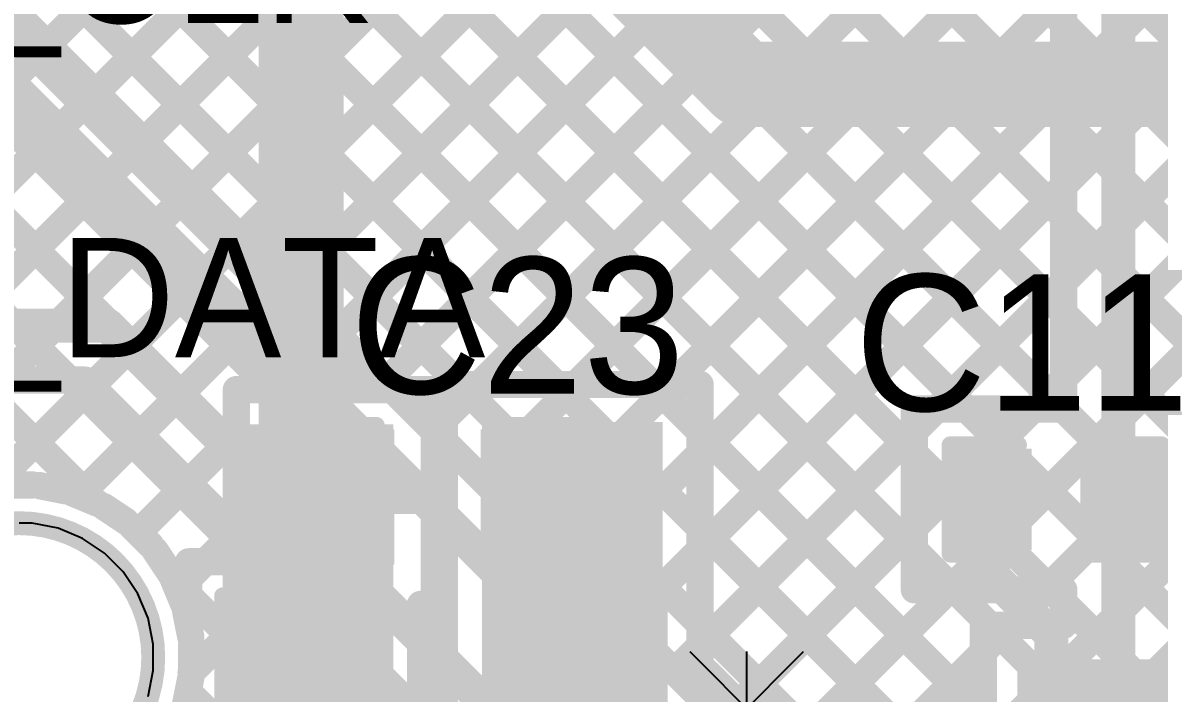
# Model space of a CAD drawing. Header units: millimetres. Extents: x 3.57 to 6.19, y 4.04 to 5.89.
# Drawn here: x 3.7863 to 4.1197, y 5.3004 to 5.4971 of the extents above; entities that cross this region are included whole.
import ezdxf

# ---------------------------------------------------------------- set-up
doc = ezdxf.new("R2010")
doc.units = ezdxf.units.MM
doc.header["$MEASUREMENT"] = 0
for name, color, linetype in [('BottomLayer', 5, 'Continuous'), ('Mechanical2', 216, 'Continuous'), ('MultiLayer', 9, 'Continuous'), ('TopLayer', 1, 'Continuous'), ('TopOverlay', 2, 'Continuous'), ('TopPaste', 8, 'Continuous'), ('TopSolder', 216, 'Continuous')]:
    doc.layers.add(name, color=color, linetype=linetype)

# ---------------------------------------------------------------- blocks, each defined once
blk = doc.blocks.new('48_LQFP_12')
at = {"layer": 'TopLayer'}
for points in [[(-0.19398, -0.09449), (-0.13689, -0.09449), (-0.19398, -0.08268), (-0.13689, -0.08268)], [(-0.19398, -0.11417), (-0.13689, -0.11417), (-0.19398, -0.10236), (-0.13689, -0.10236)]]:
    blk.add_solid(points, dxfattribs=at)
at = {"layer": 'TopPaste'}
for points in [[(-0.19398, -0.09449), (-0.13689, -0.09449), (-0.19398, -0.08268), (-0.13689, -0.08268)], [(-0.19398, -0.11417), (-0.13689, -0.11417), (-0.19398, -0.10236), (-0.13689, -0.10236)]]:
    blk.add_solid(points, dxfattribs=at)
at = {"layer": 'TopSolder'}
for points in [[(-0.19798, -0.0788), (-0.13289, -0.0788), (-0.19798, -0.05899), (-0.13289, -0.05899)], [(-0.19798, -0.09849), (-0.13289, -0.09849), (-0.19798, -0.07868), (-0.13289, -0.07868)], [(-0.19798, -0.11817), (-0.13289, -0.11817), (-0.19798, -0.09836), (-0.13289, -0.09836)]]:
    blk.add_solid(points, dxfattribs=at)
blk = doc.blocks.new('C__0603_64')
at = {"layer": 'TopLayer'}
for points in [[(-0.045, 0.0175), (-0.045, -0.0175), (-0.015, 0.0175), (-0.015, -0.0175)], [(0.015, 0.0175), (0.015, -0.0175), (0.045, 0.0175), (0.045, -0.0175)]]:
    blk.add_solid(points, dxfattribs=at)
at = {"layer": 'TopOverlay', "const_width": 0.005}
for points in [[(-0.049, 0.021), (-0.049, -0.021)], [(-0.018, 0.021), (-0.049, 0.021)], [(0.049, 0.021), (0.018, 0.021)], [(0.049, 0.021), (0.049, -0.021)], [(-0.018, -0.021), (-0.049, -0.021)], [(0.049, -0.021), (0.018, -0.021)]]:
    blk.add_lwpolyline(points, dxfattribs=at)
at = {"layer": 'TopOverlay', "const_width": 0.0025}
for points in [[(-0.05025, 0.021, 1), (-0.04775, 0.021, 1)], [(-0.05025, 0.021, 1), (-0.04775, 0.021, 1)], [(-0.01925, 0.021, 1), (-0.01675, 0.021, 1)], [(0.01675, 0.021, 1), (0.01925, 0.021, 1)], [(0.04775, 0.021, 1), (0.05025, 0.021, 1)], [(0.04775, 0.021, 1), (0.05025, 0.021, 1)], [(-0.05025, -0.021, 1), (-0.04775, -0.021, 1)], [(-0.05025, -0.021, 1), (-0.04775, -0.021, 1)], [(-0.01925, -0.021, 1), (-0.01675, -0.021, 1)], [(0.01675, -0.021, 1), (0.01925, -0.021, 1)], [(0.04775, -0.021, 1), (0.05025, -0.021, 1)], [(0.04775, -0.021, 1), (0.05025, -0.021, 1)]]:
    blk.add_lwpolyline(points, format="xyb", close=True, dxfattribs=at)
at = {"layer": 'TopPaste'}
for points in [[(-0.045, 0.0175), (-0.045, -0.0175), (-0.015, 0.0175), (-0.015, -0.0175)], [(0.015, 0.0175), (0.015, -0.0175), (0.045, 0.0175), (0.045, -0.0175)]]:
    blk.add_solid(points, dxfattribs=at)
at = {"layer": 'TopSolder'}
for points in [[(-0.04736, 0.01986), (-0.04736, -0.01986), (-0.01264, 0.01986), (-0.01264, -0.01986)], [(0.01264, 0.01986), (0.01264, -0.01986), (0.04736, 0.01986), (0.04736, -0.01986)]]:
    blk.add_solid(points, dxfattribs=at)
blk = doc.blocks.new('C__0805_65')
at = {"layer": 'TopLayer'}
for points in [[(-0.06, -0.03), (-0.02, -0.03), (-0.06, 0.03), (-0.02, 0.03)], [(0.02, -0.03), (0.06, -0.03), (0.02, 0.03), (0.06, 0.03)]]:
    blk.add_solid(points, dxfattribs=at)
at = {"layer": 'TopOverlay', "const_width": 0.005}
for points in [[(-0.064, 0.034), (-0.064, -0.034)], [(-0.024, 0.034), (-0.064, 0.034)], [(0.064, 0.034), (0.024, 0.034)], [(0.064, 0.034), (0.064, -0.034)], [(-0.024, -0.034), (-0.064, -0.034)], [(0.064, -0.034), (0.024, -0.034)]]:
    blk.add_lwpolyline(points, dxfattribs=at)
at = {"layer": 'TopOverlay', "const_width": 0.0025}
for points in [[(-0.06525, 0.034, 1), (-0.06275, 0.034, 1)], [(-0.06525, 0.034, 1), (-0.06275, 0.034, 1)], [(-0.02525, 0.034, 1), (-0.02275, 0.034, 1)], [(0.02275, 0.034, 1), (0.02525, 0.034, 1)], [(0.06275, 0.034, 1), (0.06525, 0.034, 1)], [(0.06275, 0.034, 1), (0.06525, 0.034, 1)], [(-0.06525, -0.034, 1), (-0.06275, -0.034, 1)], [(-0.06525, -0.034, 1), (-0.06275, -0.034, 1)], [(-0.02525, -0.034, 1), (-0.02275, -0.034, 1)], [(0.02275, -0.034, 1), (0.02525, -0.034, 1)], [(0.06275, -0.034, 1), (0.06525, -0.034, 1)], [(0.06275, -0.034, 1), (0.06525, -0.034, 1)]]:
    blk.add_lwpolyline(points, format="xyb", close=True, dxfattribs=at)
at = {"layer": 'TopPaste'}
for points in [[(-0.06, -0.03), (-0.02, -0.03), (-0.06, 0.03), (-0.02, 0.03)], [(0.02, -0.03), (0.06, -0.03), (0.02, 0.03), (0.06, 0.03)]]:
    blk.add_solid(points, dxfattribs=at)
at = {"layer": 'TopSolder'}
for points in [[(-0.06276, -0.03276), (-0.01724, -0.03276), (-0.06276, 0.03276), (-0.01724, 0.03276)], [(0.01724, -0.03276), (0.06276, -0.03276), (0.01724, 0.03276), (0.06276, 0.03276)]]:
    blk.add_solid(points, dxfattribs=at)
blk = doc.blocks.new('C__0402_76')
at = {"layer": 'TopLayer'}
for points in [[(-0.0095, -0.0125), (-0.0095, 0.0125), (-0.0275, -0.0125), (-0.0275, 0.0125)], [(0.0275, -0.0125), (0.0275, 0.0125), (0.0095, -0.0125), (0.0095, 0.0125)]]:
    blk.add_solid(points, dxfattribs=at)
at = {"layer": 'TopOverlay', "const_width": 0.005}
for points in [[(-0.011, 0.016), (-0.031, 0.016)], [(-0.031, 0.016), (-0.031, -0.016)], [(0.031, 0.016), (0.011, 0.016)], [(0.031, 0.016), (0.031, -0.016)], [(-0.011, -0.016), (-0.031, -0.016)], [(0.031, -0.016), (0.011, -0.016)]]:
    blk.add_lwpolyline(points, dxfattribs=at)
at = {"layer": 'TopOverlay', "const_width": 0.0025}
for points in [[(-0.03225, 0.016, 1), (-0.02975, 0.016, 1)], [(-0.03225, 0.016, 1), (-0.02975, 0.016, 1)], [(-0.01225, 0.016, 1), (-0.00975, 0.016, 1)], [(0.00975, 0.016, 1), (0.01225, 0.016, 1)], [(0.02975, 0.016, 1), (0.03225, 0.016, 1)], [(0.02975, 0.016, 1), (0.03225, 0.016, 1)], [(-0.03225, -0.016, 1), (-0.02975, -0.016, 1)], [(-0.03225, -0.016, 1), (-0.02975, -0.016, 1)], [(-0.01225, -0.016, 1), (-0.00975, -0.016, 1)], [(0.00975, -0.016, 1), (0.01225, -0.016, 1)], [(0.02975, -0.016, 1), (0.03225, -0.016, 1)], [(0.02975, -0.016, 1), (0.03225, -0.016, 1)]]:
    blk.add_lwpolyline(points, format="xyb", close=True, dxfattribs=at)
at = {"layer": 'TopPaste'}
for points in [[(-0.0095, -0.0125), (-0.0095, 0.0125), (-0.0275, -0.0125), (-0.0275, 0.0125)], [(0.0275, -0.0125), (0.0275, 0.0125), (0.0095, -0.0125), (0.0095, 0.0125)]]:
    blk.add_solid(points, dxfattribs=at)
at = {"layer": 'TopSolder'}
for points in [[(-0.00714, -0.01486), (-0.00714, 0.01486), (-0.02986, -0.01486), (-0.02986, 0.01486)], [(0.02986, -0.01486), (0.02986, 0.01486), (0.00714, -0.01486), (0.00714, 0.01486)]]:
    blk.add_solid(points, dxfattribs=at)

msp = doc.modelspace()

# ---------------------------------------------------------------- linework, layer by layer
at = {"layer": 'BottomLayer'}
for points, const_width in [([(3.69139, 5.72728), (4.16646, 5.25221)], 0.008), ([(3.79359, 5.49065), (4.03022, 5.72728)], 0.008), ([(3.80453, 5.72728), (4.25828, 5.27352)], 0.008), ([(3.80774, 5.47651), (4.0585, 5.72728)], 0.008), ([(3.82188, 5.46237), (4.08679, 5.72728)], 0.008), ([(3.83281, 5.72728), (4.27243, 5.28766)], 0.008), ([(3.83602, 5.44823), (4.11507, 5.72728)], 0.008), ([(3.85016, 5.43408), (4.14336, 5.72728)], 0.008), ([(3.86109, 5.72728), (4.28657, 5.3018)], 0.008), ([(3.86431, 5.41994), (4.17164, 5.72728)], 0.008), ([(3.87845, 5.4058), (4.19992, 5.72728)], 0.008), ([(3.88938, 5.72728), (4.30071, 5.31594)], 0.008), ([(3.89259, 5.39166), (4.22821, 5.72728)], 0.008), ([(3.90673, 5.37752), (4.25649, 5.72728)], 0.008), ([(3.92087, 5.36337), (4.28478, 5.72728)], 0.008), ([(3.93502, 5.34923), (4.31306, 5.72728)], 0.008), ([(3.94916, 5.33509), (4.34135, 5.72728)], 0.008), ([(3.9633, 5.32095), (4.36963, 5.72728)], 0.008), ([(3.97744, 5.3068), (4.39791, 5.72728)], 0.008), ([(3.99158, 5.29266), (4.4262, 5.72728)], 0.008), ([(4.04815, 5.23609), (4.53934, 5.72728)], 0.008), ([(3.67984, 5.71054), (4.14996, 5.24042)], 0.008), ([(3.67984, 5.68226), (4.1915, 5.1706)], 0.008), ([(3.66803, 5.66578), (4.1915, 5.14231)], 0.008), ([(3.67903, 5.62649), (4.1915, 5.11403)], 0.008), ([(3.86834, 5.60828), (3.99762, 5.479)], 0.025), ([(3.89413, 5.60939), (4.24414, 5.25938)], 0.008), ([(3.88589, 5.58934), (4.23, 5.24523)], 0.008), ([(3.86414, 5.58281), (4.21586, 5.23109)], 0.008), ([(3.76467, 5.51958), (4.13516, 5.14909)], 0.008), ([(3.75334, 5.50828), (4.13534, 5.12628)], 0.01), ([(3.99762, 5.479), (4.23, 5.479)], 0.025), ([(4.00573, 5.27852), (4.20426, 5.47706)], 0.008), ([(4.01987, 5.26438), (4.21413, 5.45864)], 0.008), ([(4.03401, 5.25024), (4.23835, 5.45458)], 0.008), ([(3.63734, 5.40828), (3.81134, 5.40828)], 0.01), ([(3.81134, 5.40828), (4.09834, 5.12128)], 0.01), ([(3.67671, 5.39228), (3.80472, 5.39228)], 0.008), ([(3.77183, 5.39228), (3.80768, 5.35642)], 0.008), ([(3.77697, 5.36089), (3.80654, 5.39046)], 0.008), ([(3.80011, 5.39228), (3.96739, 5.225)], 0.008), ([(3.80472, 5.39228), (4.07553, 5.12146)], 0.008), ([(3.80281, 5.35844), (3.82068, 5.37631)], 0.008), ([(3.78137, 5.36155), (3.78913, 5.36155)], 0.008), ([(3.79131, 5.36133), (3.79892, 5.35982)], 0.008), ([(3.80102, 5.35918), (3.80819, 5.35621)], 0.008), ([(3.8202, 5.34755), (3.83482, 5.36217)], 0.008), ([(3.81013, 5.35518), (3.81658, 5.35087)], 0.008), ([(3.81828, 5.34947), (3.82376, 5.34399)], 0.008), ([(3.83177, 5.33084), (3.84896, 5.34803)], 0.008), ([(3.82516, 5.34229), (3.82946, 5.33584)], 0.008), ([(3.8305, 5.3339), (3.83347, 5.32674)], 0.008), ([(3.83071, 5.3334), (3.93883, 5.22528)], 0.008), ([(3.83572, 5.3065), (3.8631, 5.33389)], 0.008), ([(3.83411, 5.32463), (3.83562, 5.31703)], 0.008), ([(3.78278, 5.22528), (3.87725, 5.31975)], 0.008), ([(3.83583, 5.31096), (3.83583, 5.31484)], 0.008), ([(3.83583, 5.30708), (3.83583, 5.31096)], 0.008), ([(3.81106, 5.22528), (3.89139, 5.3056)], 0.008), ([(3.83411, 5.29729), (3.83562, 5.3049)], 0.008), ([(3.83484, 5.30098), (3.91055, 5.22528)], 0.008)]:
    msp.add_lwpolyline(points, dxfattribs=dict(at, const_width=const_width))
for points, const_width in [([(3.79159, 5.49065, 1), (3.79559, 5.49065, 1)], 0.004), ([(3.99137, 5.479, 1), (4.00387, 5.479, 1)], 0.0125), ([(3.99137, 5.479, 1), (4.00387, 5.479, 1)], 0.0125), ([(3.80574, 5.47651, 1), (3.80974, 5.47651, 1)], 0.004), ([(3.81988, 5.46237, 1), (3.82388, 5.46237, 1)], 0.004), ([(3.83402, 5.44823, 1), (3.83802, 5.44823, 1)], 0.004), ([(3.84816, 5.43408, 1), (3.85216, 5.43408, 1)], 0.004), ([(3.86231, 5.41994, 1), (3.86631, 5.41994, 1)], 0.004), ([(3.80884, 5.40828, 1), (3.81384, 5.40828, 1)], 0.005), ([(3.80884, 5.40828, 1), (3.81384, 5.40828, 1)], 0.005), ([(3.87645, 5.4058, 1), (3.88045, 5.4058, 1)], 0.004), ([(3.79811, 5.39228, 1), (3.80211, 5.39228, 1)], 0.004), ([(3.80272, 5.39228, 1), (3.80672, 5.39228, 1)], 0.004), ([(3.80272, 5.39228, 1), (3.80672, 5.39228, 1)], 0.004), ([(3.80454, 5.39046, 1), (3.80854, 5.39046, 1)], 0.004), ([(3.89059, 5.39166, 1), (3.89459, 5.39166, 1)], 0.004), ([(3.81868, 5.37631, 1), (3.82268, 5.37631, 1)], 0.004), ([(3.90473, 5.37752, 1), (3.90873, 5.37752, 1)], 0.004), ([(3.91887, 5.36337, 1), (3.92287, 5.36337, 1)], 0.004), ([(3.78713, 5.36155, 1), (3.79113, 5.36155, 1)], 0.004), ([(3.78931, 5.36133, 1), (3.79331, 5.36133, 1)], 0.004), ([(3.79692, 5.35982, 1), (3.80092, 5.35982, 1)], 0.004), ([(3.79902, 5.35918, 1), (3.80302, 5.35918, 1)], 0.004), ([(3.83282, 5.36217, 1), (3.83682, 5.36217, 1)], 0.004), ([(3.80081, 5.35844, 1), (3.80481, 5.35844, 1)], 0.004), ([(3.80568, 5.35642, 1), (3.80968, 5.35642, 1)], 0.004), ([(3.80619, 5.35621, 1), (3.81019, 5.35621, 1)], 0.004), ([(3.80813, 5.35518, 1), (3.81213, 5.35518, 1)], 0.004), ([(3.81458, 5.35087, 1), (3.81858, 5.35087, 1)], 0.004), ([(3.81628, 5.34947, 1), (3.82028, 5.34947, 1)], 0.004), ([(3.93302, 5.34923, 1), (3.93702, 5.34923, 1)], 0.004), ([(3.8182, 5.34755, 1), (3.8222, 5.34755, 1)], 0.004), ([(3.84696, 5.34803, 1), (3.85096, 5.34803, 1)], 0.004), ([(3.82176, 5.34399, 1), (3.82576, 5.34399, 1)], 0.004), ([(3.82316, 5.34229, 1), (3.82716, 5.34229, 1)], 0.004), ([(3.82746, 5.33584, 1), (3.83146, 5.33584, 1)], 0.004), ([(3.8285, 5.3339, 1), (3.8325, 5.3339, 1)], 0.004), ([(3.82871, 5.3334, 1), (3.83271, 5.3334, 1)], 0.004), ([(3.8611, 5.33389, 1), (3.8651, 5.33389, 1)], 0.004), ([(3.94716, 5.33509, 1), (3.95116, 5.33509, 1)], 0.004), ([(3.82977, 5.33084, 1), (3.83377, 5.33084, 1)], 0.004), ([(3.83147, 5.32674, 1), (3.83547, 5.32674, 1)], 0.004), ([(3.83211, 5.32463, 1), (3.83611, 5.32463, 1)], 0.004), ([(3.87525, 5.31975, 1), (3.87925, 5.31975, 1)], 0.004), ([(3.9613, 5.32095, 1), (3.9653, 5.32095, 1)], 0.004), ([(3.83362, 5.31703, 1), (3.83762, 5.31703, 1)], 0.004), ([(3.83383, 5.31484, 1), (3.83783, 5.31484, 1)], 0.004), ([(3.83383, 5.31096, 1), (3.83783, 5.31096, 1)], 0.004), ([(3.83383, 5.31096, 1), (3.83783, 5.31096, 1)], 0.004), ([(3.83372, 5.3065, 1), (3.83772, 5.3065, 1)], 0.004), ([(3.83383, 5.30708, 1), (3.83783, 5.30708, 1)], 0.004), ([(3.97544, 5.3068, 1), (3.97944, 5.3068, 1)], 0.004), ([(3.83362, 5.3049, 1), (3.83762, 5.3049, 1)], 0.004), ([(3.88939, 5.3056, 1), (3.89339, 5.3056, 1)], 0.004), ([(3.83284, 5.30098, 1), (3.83684, 5.30098, 1)], 0.004), ([(3.83211, 5.29729, 1), (3.83611, 5.29729, 1)], 0.004)]:
    msp.add_lwpolyline(points, format="xyb", close=True, dxfattribs=dict(at, const_width=const_width))
at = {"layer": 'Mechanical2'}
for points, const_width in [([(3.82462, 5.31096, 1), (3.74588, 5.31096, 1)], 0.007), ([(3.82287, 5.31096, 1), (3.82637, 5.31096, 1)], 0.0035)]:
    msp.add_lwpolyline(points, format="xyb", close=True, dxfattribs=dict(at, const_width=const_width))
at = {"layer": 'MultiLayer'}
for p, q in [((3.78913, 5.35033), (3.78525, 5.35033)), ((3.79673, 5.34882), (3.78913, 5.35033)), ((3.8039, 5.34585), (3.79673, 5.34882)), ((3.81035, 5.34154), (3.8039, 5.34585)), ((3.81583, 5.33606), (3.81035, 5.34154)), ((3.82014, 5.32961), (3.81583, 5.33606)), ((3.82311, 5.32244), (3.82014, 5.32961)), ((3.82462, 5.31484), (3.82311, 5.32244)), ((3.82462, 5.31096), (3.82462, 5.31484)), ((3.82462, 5.31096), (3.82462, 5.31096)), ((3.82462, 5.30708), (3.82462, 5.31096)), ((3.82311, 5.29948), (3.82462, 5.30708))]:
    msp.add_line(p, q, dxfattribs=at)
at = {"layer": 'TopLayer'}
for points, const_width in [([(3.69139, 5.72728), (4.04784, 5.37082)], 0.008), ([(3.80453, 5.72728), (4.09165, 5.44015)], 0.008), ([(3.67984, 5.71054), (4.04784, 5.34254)], 0.008), ([(3.74784, 5.4449), (3.99512, 5.69217)], 0.008), ([(3.74784, 5.41662), (4.0234, 5.69217)], 0.008), ([(3.868, 5.35128), (3.868, 5.65893)], 0.025), ([(4.10765, 5.27786), (4.10765, 5.62527)], 0.01), ([(3.74784, 5.38833), (3.98509, 5.62558)], 0.008), ([(3.74784, 5.61425), (3.9711, 5.391)], 0.008), ([(3.89413, 5.60939), (4.09165, 5.41186)], 0.008), ([(4.09165, 5.38378), (4.09165, 5.60475)], 0.008), ([(3.74784, 5.36005), (3.98509, 5.5973)], 0.008), ([(3.88589, 5.58934), (4.09146, 5.38378)], 0.008), ([(3.74784, 5.58597), (3.94281, 5.391)], 0.008), ([(3.86414, 5.58281), (4.06317, 5.38378)], 0.008), ([(3.77697, 5.36089), (3.98509, 5.56901)], 0.008), ([(3.92022, 5.391), (4.09165, 5.56244)], 0.008), ([(3.74784, 5.55768), (3.91453, 5.391)], 0.008), ([(3.80281, 5.35844), (3.99269, 5.54832)], 0.008), ([(3.86215, 5.3895), (4.02097, 5.54832)], 0.008), ([(3.89043, 5.3895), (4.04926, 5.54832)], 0.008), ([(4.01176, 5.54832), (4.09165, 5.46843)], 0.008), ([(4.04005, 5.54832), (4.09165, 5.49672)], 0.008), ([(3.9485, 5.391), (4.09165, 5.53415)], 0.008), ([(3.74784, 5.5294), (3.88774, 5.3895)], 0.008), ([(3.97679, 5.391), (4.09165, 5.50587)], 0.008), ([(3.74784, 5.50111), (3.85946, 5.3895)], 0.008), ([(3.985, 5.37093), (4.09165, 5.47758)], 0.008), ([(3.74784, 5.47283), (3.849, 5.37167)], 0.008), ([(3.985, 5.34265), (4.09165, 5.4493)], 0.008), ([(3.74784, 5.44455), (3.849, 5.34339)], 0.008), ([(4.05441, 5.38378), (4.09165, 5.42101)], 0.008), ([(3.74784, 5.41626), (3.80768, 5.35642)], 0.008), ([(4.0827, 5.38378), (4.09165, 5.39273)], 0.008), ([(3.849, 5.3895), (3.907, 5.3895)], 0.008), ([(3.849, 5.339), (3.849, 5.3895)], 0.008), ([(3.907, 5.3265), (3.907, 5.3895)], 0.008), ([(3.91, 5.391), (3.985, 5.391)], 0.008), ([(3.91, 5.248), (3.91, 5.391)], 0.008), ([(3.985, 5.30823), (3.985, 5.391)], 0.008), ([(3.878, 5.358), (3.878, 5.3855)], 0.01), ([(4.04784, 5.38378), (4.09165, 5.38378)], 0.008), ([(4.04784, 5.37721), (4.05441, 5.38378)], 0.008), ([(4.04784, 5.33078), (4.04784, 5.38378)], 0.008), ([(3.907, 5.37778), (3.91, 5.38078)], 0.008), ([(4.07084, 5.35728), (4.07084, 5.37978)], 0.01), ([(3.8202, 5.34755), (3.849, 5.37635)], 0.008), ([(3.985, 5.31436), (4.04784, 5.37721)], 0.008), ([(3.985, 5.3771), (4.06806, 5.29403)], 0.008), ([(3.907, 5.37024), (3.91, 5.36724)], 0.008), ([(3.78137, 5.36155), (3.78913, 5.36155)], 0.008), ([(3.79131, 5.36133), (3.79892, 5.35982)], 0.008), ([(3.80102, 5.35918), (3.80819, 5.35621)], 0.008), ([(3.853, 5.358), (3.878, 5.358)], 0.01), ([(3.878, 5.358), (3.903, 5.358)], 0.01), ([(4.05184, 5.35728), (4.07084, 5.35728)], 0.01), ([(4.07084, 5.33478), (4.07084, 5.35728)], 0.01), ([(4.07084, 5.33478), (4.07084, 5.35728)], 0.01), ([(3.81013, 5.35518), (3.81658, 5.35087)], 0.008), ([(3.907, 5.3495), (3.91, 5.3525)], 0.008), ([(3.81828, 5.34947), (3.82376, 5.34399)], 0.008), ([(3.83993, 5.339), (3.849, 5.34807)], 0.008), ([(3.985, 5.34881), (4.06806, 5.26575)], 0.008), ([(3.99627, 5.29735), (4.04784, 5.34892)], 0.008), ([(4.10634, 5.34678), (4.10684, 5.34628)], 0.01), ([(3.82516, 5.34229), (3.82946, 5.33584)], 0.008), ([(3.835, 5.33407), (3.83993, 5.339)], 0.008), ([(3.835, 5.339), (3.849, 5.339)], 0.008), ([(3.835, 5.32014), (3.835, 5.339)], 0.008), ([(3.907, 5.34196), (3.91, 5.33896)], 0.008), ([(4.07084, 5.33478), (4.08797, 5.31765)], 0.01), ([(3.8305, 5.3339), (3.83347, 5.32674)], 0.008), ([(3.83071, 5.3334), (3.835, 5.32911)], 0.008), ([(3.83177, 5.33084), (3.835, 5.33407)], 0.008), ([(4.004, 5.27679), (4.05798, 5.33078)], 0.008), ([(4.04784, 5.33078), (4.09165, 5.33078)], 0.008), ([(4.0596, 5.33078), (4.06998, 5.3204)], 0.008), ([(4.07589, 5.3204), (4.08627, 5.33078)], 0.008), ([(4.08789, 5.33078), (4.09165, 5.32701)], 0.008), ([(4.09165, 5.3204), (4.09165, 5.33078)], 0.008), ([(3.903, 5.3265), (3.907, 5.3265)], 0.008), ([(3.903, 5.263), (3.903, 5.3265)], 0.008), ([(3.83411, 5.32463), (3.835, 5.32014)], 0.008), ([(3.903, 5.31721), (3.91, 5.32421)], 0.008), ([(3.985, 5.32053), (4.06793, 5.2376)], 0.008), ([(4.06806, 5.3204), (4.09165, 5.3204)], 0.008), ([(4.06806, 5.31257), (4.07589, 5.3204)], 0.008), ([(4.06806, 5.2376), (4.06806, 5.3204)], 0.008), ([(3.903, 5.31767), (3.91, 5.31067)], 0.008), ([(4.08797, 5.27786), (4.08797, 5.31765)], 0.01), ([(4.08797, 5.27786), (4.08797, 5.3164)], 0.01), ([(4.004, 5.24851), (4.06806, 5.31257)], 0.008), ([(3.98733, 5.3063), (3.9993, 5.29433)], 0.008), ([(3.83411, 5.29729), (3.835, 5.30178)], 0.008), ([(3.835, 5.263), (3.835, 5.30178)], 0.008)]:
    msp.add_lwpolyline(points, dxfattribs=dict(at, const_width=const_width))
for points, const_width in [([(4.08965, 5.49672, 1), (4.09365, 5.49672, 1)], 0.004), ([(4.08965, 5.47758, 1), (4.09365, 5.47758, 1)], 0.004), ([(4.08965, 5.46843, 1), (4.09365, 5.46843, 1)], 0.004), ([(4.08965, 5.4493, 1), (4.09365, 5.4493, 1)], 0.004), ([(4.08965, 5.44015, 1), (4.09365, 5.44015, 1)], 0.004), ([(4.08965, 5.42101, 1), (4.09365, 5.42101, 1)], 0.004), ([(4.08965, 5.41186, 1), (4.09365, 5.41186, 1)], 0.004), ([(4.08965, 5.39273, 1), (4.09365, 5.39273, 1)], 0.004), ([(3.847, 5.3895, 1), (3.851, 5.3895, 1)], 0.004), ([(3.847, 5.3895, 1), (3.851, 5.3895, 1)], 0.004), ([(3.85746, 5.3895, 1), (3.86146, 5.3895, 1)], 0.004), ([(3.86015, 5.3895, 1), (3.86415, 5.3895, 1)], 0.004), ([(3.88574, 5.3895, 1), (3.88974, 5.3895, 1)], 0.004), ([(3.88843, 5.3895, 1), (3.89243, 5.3895, 1)], 0.004), ([(3.905, 5.3895, 1), (3.909, 5.3895, 1)], 0.004), ([(3.905, 5.3895, 1), (3.909, 5.3895, 1)], 0.004), ([(3.908, 5.391, 1), (3.912, 5.391, 1)], 0.004), ([(3.908, 5.391, 1), (3.912, 5.391, 1)], 0.004), ([(3.91253, 5.391, 1), (3.91653, 5.391, 1)], 0.004), ([(3.91822, 5.391, 1), (3.92222, 5.391, 1)], 0.004), ([(3.94081, 5.391, 1), (3.94481, 5.391, 1)], 0.004), ([(3.9465, 5.391, 1), (3.9505, 5.391, 1)], 0.004), ([(3.9691, 5.391, 1), (3.9731, 5.391, 1)], 0.004), ([(3.97479, 5.391, 1), (3.97879, 5.391, 1)], 0.004), ([(3.983, 5.391, 1), (3.987, 5.391, 1)], 0.004), ([(3.983, 5.391, 1), (3.987, 5.391, 1)], 0.004), ([(3.8755, 5.3855, 1), (3.8805, 5.3855, 1)], 0.005), ([(4.04584, 5.38378, 1), (4.04984, 5.38378, 1)], 0.004), ([(4.04584, 5.38378, 1), (4.04984, 5.38378, 1)], 0.004), ([(4.05241, 5.38378, 1), (4.05641, 5.38378, 1)], 0.004), ([(4.05241, 5.38378, 1), (4.05641, 5.38378, 1)], 0.004), ([(4.06117, 5.38378, 1), (4.06517, 5.38378, 1)], 0.004), ([(4.0807, 5.38378, 1), (4.0847, 5.38378, 1)], 0.004), ([(4.08946, 5.38378, 1), (4.09346, 5.38378, 1)], 0.004), ([(4.08965, 5.38378, 1), (4.09365, 5.38378, 1)], 0.004), ([(4.08965, 5.38378, 1), (4.09365, 5.38378, 1)], 0.004), ([(3.908, 5.38078, 1), (3.912, 5.38078, 1)], 0.004), ([(4.06834, 5.37978, 1), (4.07334, 5.37978, 1)], 0.005), ([(3.847, 5.37635, 1), (3.851, 5.37635, 1)], 0.004), ([(3.905, 5.37778, 1), (3.909, 5.37778, 1)], 0.004), ([(3.983, 5.3771, 1), (3.987, 5.3771, 1)], 0.004), ([(4.04584, 5.37721, 1), (4.04984, 5.37721, 1)], 0.004), ([(4.04584, 5.37721, 1), (4.04984, 5.37721, 1)], 0.004), ([(3.847, 5.37167, 1), (3.851, 5.37167, 1)], 0.004), ([(3.905, 5.37024, 1), (3.909, 5.37024, 1)], 0.004), ([(3.983, 5.37093, 1), (3.987, 5.37093, 1)], 0.004), ([(4.04584, 5.37082, 1), (4.04984, 5.37082, 1)], 0.004), ([(3.908, 5.36724, 1), (3.912, 5.36724, 1)], 0.004), ([(3.78713, 5.36155, 1), (3.79113, 5.36155, 1)], 0.004), ([(3.78931, 5.36133, 1), (3.79331, 5.36133, 1)], 0.004), ([(3.79692, 5.35982, 1), (3.80092, 5.35982, 1)], 0.004), ([(3.79902, 5.35918, 1), (3.80302, 5.35918, 1)], 0.004), ([(3.8505, 5.358, 1), (3.8555, 5.358, 1)], 0.005), ([(3.86175, 5.35128, 1), (3.87425, 5.35128, 1)], 0.0125), ([(3.8755, 5.358, 1), (3.8805, 5.358, 1)], 0.005), ([(3.8755, 5.358, 1), (3.8805, 5.358, 1)], 0.005), ([(3.8755, 5.358, 1), (3.8805, 5.358, 1)], 0.005), ([(3.9005, 5.358, 1), (3.9055, 5.358, 1)], 0.005), ([(3.80081, 5.35844, 1), (3.80481, 5.35844, 1)], 0.004), ([(3.80568, 5.35642, 1), (3.80968, 5.35642, 1)], 0.004), ([(3.80619, 5.35621, 1), (3.81019, 5.35621, 1)], 0.004), ([(4.04934, 5.35728, 1), (4.05434, 5.35728, 1)], 0.005), ([(4.06834, 5.35728, 1), (4.07334, 5.35728, 1)], 0.005), ([(4.06834, 5.35728, 1), (4.07334, 5.35728, 1)], 0.005), ([(4.06834, 5.35728, 1), (4.07334, 5.35728, 1)], 0.005), ([(4.06834, 5.35728, 1), (4.07334, 5.35728, 1)], 0.005), ([(3.80813, 5.35518, 1), (3.81213, 5.35518, 1)], 0.004), ([(3.908, 5.3525, 1), (3.912, 5.3525, 1)], 0.004), ([(3.81458, 5.35087, 1), (3.81858, 5.35087, 1)], 0.004), ([(3.81628, 5.34947, 1), (3.82028, 5.34947, 1)], 0.004), ([(3.905, 5.3495, 1), (3.909, 5.3495, 1)], 0.004), ([(3.8182, 5.34755, 1), (3.8222, 5.34755, 1)], 0.004), ([(3.847, 5.34807, 1), (3.851, 5.34807, 1)], 0.004), ([(3.983, 5.34881, 1), (3.987, 5.34881, 1)], 0.004), ([(4.04584, 5.34892, 1), (4.04984, 5.34892, 1)], 0.004), ([(4.10384, 5.34678, 1), (4.10884, 5.34678, 1)], 0.005), ([(4.10434, 5.34628, 1), (4.10934, 5.34628, 1)], 0.005), ([(3.82176, 5.34399, 1), (3.82576, 5.34399, 1)], 0.004), ([(3.847, 5.34339, 1), (3.851, 5.34339, 1)], 0.004), ([(3.983, 5.34265, 1), (3.987, 5.34265, 1)], 0.004), ([(4.04584, 5.34254, 1), (4.04984, 5.34254, 1)], 0.004), ([(3.82316, 5.34229, 1), (3.82716, 5.34229, 1)], 0.004), ([(3.833, 5.339, 1), (3.837, 5.339, 1)], 0.004), ([(3.833, 5.339, 1), (3.837, 5.339, 1)], 0.004), ([(3.83793, 5.339, 1), (3.84193, 5.339, 1)], 0.004), ([(3.83793, 5.339, 1), (3.84193, 5.339, 1)], 0.004), ([(3.847, 5.339, 1), (3.851, 5.339, 1)], 0.004), ([(3.847, 5.339, 1), (3.851, 5.339, 1)], 0.004), ([(3.905, 5.34196, 1), (3.909, 5.34196, 1)], 0.004), ([(3.908, 5.33896, 1), (3.912, 5.33896, 1)], 0.004), ([(3.82746, 5.33584, 1), (3.83146, 5.33584, 1)], 0.004), ([(4.06834, 5.33478, 1), (4.07334, 5.33478, 1)], 0.005), ([(4.06834, 5.33478, 1), (4.07334, 5.33478, 1)], 0.005), ([(4.06834, 5.33478, 1), (4.07334, 5.33478, 1)], 0.005), ([(3.8285, 5.3339, 1), (3.8325, 5.3339, 1)], 0.004), ([(3.82871, 5.3334, 1), (3.83271, 5.3334, 1)], 0.004), ([(3.833, 5.33407, 1), (3.837, 5.33407, 1)], 0.004), ([(3.833, 5.33407, 1), (3.837, 5.33407, 1)], 0.004), ([(3.82977, 5.33084, 1), (3.83377, 5.33084, 1)], 0.004), ([(3.833, 5.32911, 1), (3.837, 5.32911, 1)], 0.004), ([(4.04584, 5.33078, 1), (4.04984, 5.33078, 1)], 0.004), ([(4.04584, 5.33078, 1), (4.04984, 5.33078, 1)], 0.004), ([(4.05598, 5.33078, 1), (4.05998, 5.33078, 1)], 0.004), ([(4.0576, 5.33078, 1), (4.0616, 5.33078, 1)], 0.004), ([(4.08427, 5.33078, 1), (4.08827, 5.33078, 1)], 0.004), ([(4.08589, 5.33078, 1), (4.08989, 5.33078, 1)], 0.004), ([(4.08965, 5.33078, 1), (4.09365, 5.33078, 1)], 0.004), ([(4.08965, 5.33078, 1), (4.09365, 5.33078, 1)], 0.004), ([(3.83147, 5.32674, 1), (3.83547, 5.32674, 1)], 0.004), ([(3.901, 5.3265, 1), (3.905, 5.3265, 1)], 0.004), ([(3.901, 5.3265, 1), (3.905, 5.3265, 1)], 0.004), ([(3.905, 5.3265, 1), (3.909, 5.3265, 1)], 0.004), ([(3.905, 5.3265, 1), (3.909, 5.3265, 1)], 0.004), ([(4.08965, 5.32701, 1), (4.09365, 5.32701, 1)], 0.004), ([(3.83211, 5.32463, 1), (3.83611, 5.32463, 1)], 0.004), ([(3.908, 5.32421, 1), (3.912, 5.32421, 1)], 0.004), ([(3.833, 5.32014, 1), (3.837, 5.32014, 1)], 0.004), ([(3.833, 5.32014, 1), (3.837, 5.32014, 1)], 0.004), ([(3.983, 5.32053, 1), (3.987, 5.32053, 1)], 0.004), ([(4.06606, 5.3204, 1), (4.07006, 5.3204, 1)], 0.004), ([(4.06606, 5.3204, 1), (4.07006, 5.3204, 1)], 0.004), ([(4.06798, 5.3204, 1), (4.07198, 5.3204, 1)], 0.004), ([(4.07389, 5.3204, 1), (4.07789, 5.3204, 1)], 0.004), ([(4.07389, 5.3204, 1), (4.07789, 5.3204, 1)], 0.004), ([(4.08965, 5.3204, 1), (4.09365, 5.3204, 1)], 0.004), ([(4.08965, 5.3204, 1), (4.09365, 5.3204, 1)], 0.004), ([(3.901, 5.31767, 1), (3.905, 5.31767, 1)], 0.004), ([(3.901, 5.31721, 1), (3.905, 5.31721, 1)], 0.004), ([(4.08547, 5.31765, 1), (4.09047, 5.31765, 1)], 0.005), ([(4.08547, 5.31765, 1), (4.09047, 5.31765, 1)], 0.005), ([(4.08547, 5.3164, 1), (4.09047, 5.3164, 1)], 0.005), ([(3.983, 5.31436, 1), (3.987, 5.31436, 1)], 0.004), ([(4.06606, 5.31257, 1), (4.07006, 5.31257, 1)], 0.004), ([(4.06606, 5.31257, 1), (4.07006, 5.31257, 1)], 0.004), ([(3.908, 5.31067, 1), (3.912, 5.31067, 1)], 0.004), ([(3.983, 5.30823, 1), (3.987, 5.30823, 1)], 0.004), ([(3.983, 5.30823, 1), (3.987, 5.30823, 1)], 0.004), ([(3.983, 5.30823, 1), (3.987, 5.30823, 1)], 0.004), ([(3.98531, 5.30631, 1), (3.98931, 5.30631, 1)], 0.004), ([(3.98533, 5.3063, 1), (3.98933, 5.3063, 1)], 0.004), ([(3.98533, 5.3063, 1), (3.98933, 5.3063, 1)], 0.004), ([(3.833, 5.30178, 1), (3.837, 5.30178, 1)], 0.004), ([(3.833, 5.30178, 1), (3.837, 5.30178, 1)], 0.004), ([(3.83211, 5.29729, 1), (3.83611, 5.29729, 1)], 0.004), ([(3.99428, 5.29735, 1), (3.99828, 5.29735, 1)], 0.004)]:
    msp.add_lwpolyline(points, format="xyb", close=True, dxfattribs=dict(at, const_width=const_width))
at = {"layer": 'TopLayer', "const_width": 0.008}
for points in [[(3.985, 5.30823, -0.047033), (3.98731, 5.30631)], [(3.985, 5.30823, -0.04734), (3.98733, 5.3063)]]:
    msp.add_lwpolyline(points, format="xyb", dxfattribs=at)
at = {"layer": 'TopLayer'}
for points in [[(3.974, 5.38), (3.921, 5.38), (3.974, 5.259), (3.921, 5.259)], [(3.895, 5.37928), (3.845, 5.37928), (3.895, 5.184), (3.845, 5.184)]]:
    msp.add_solid(points, dxfattribs=at)
at = {"layer": 'TopOverlay'}
for p, q in [((3.982, 5.31265), (4.01532, 5.27933)), ((3.982, 5.27933), (4.01532, 5.31265)), ((3.99866, 5.27933), (3.99866, 5.31265))]:
    msp.add_line(p, q, dxfattribs=at)

# ---------------------------------------------------------------- block references
for name, p, rotation in [('C__0603_64', (3.908, 5.358), 180), ('C__0402_76', (4.08934, 5.35728), 180), ('C__0805_65', (3.909, 5.295), 180), ('48_LQFP_12', (4.19624, 5.11243), 270)]:
    msp.add_blockref(name, p, dxfattribs=dict(rotation=rotation))

# ---------------------------------------------------------------- texts
for s, p in [('SW_CLK', (3.69575, 5.497)), ('SW_DATA', (3.69575, 5.399))]:
    msp.add_text(s, height=0.035, rotation=360, dxfattribs=at).set_placement(p)
for s, p in [('C23', (3.88234, 5.38828)), ('C11', (4.03034, 5.38328))]:
    msp.add_text(s, height=0.04, dxfattribs=at).set_placement(p)

doc.saveas('drawing.dxf')
